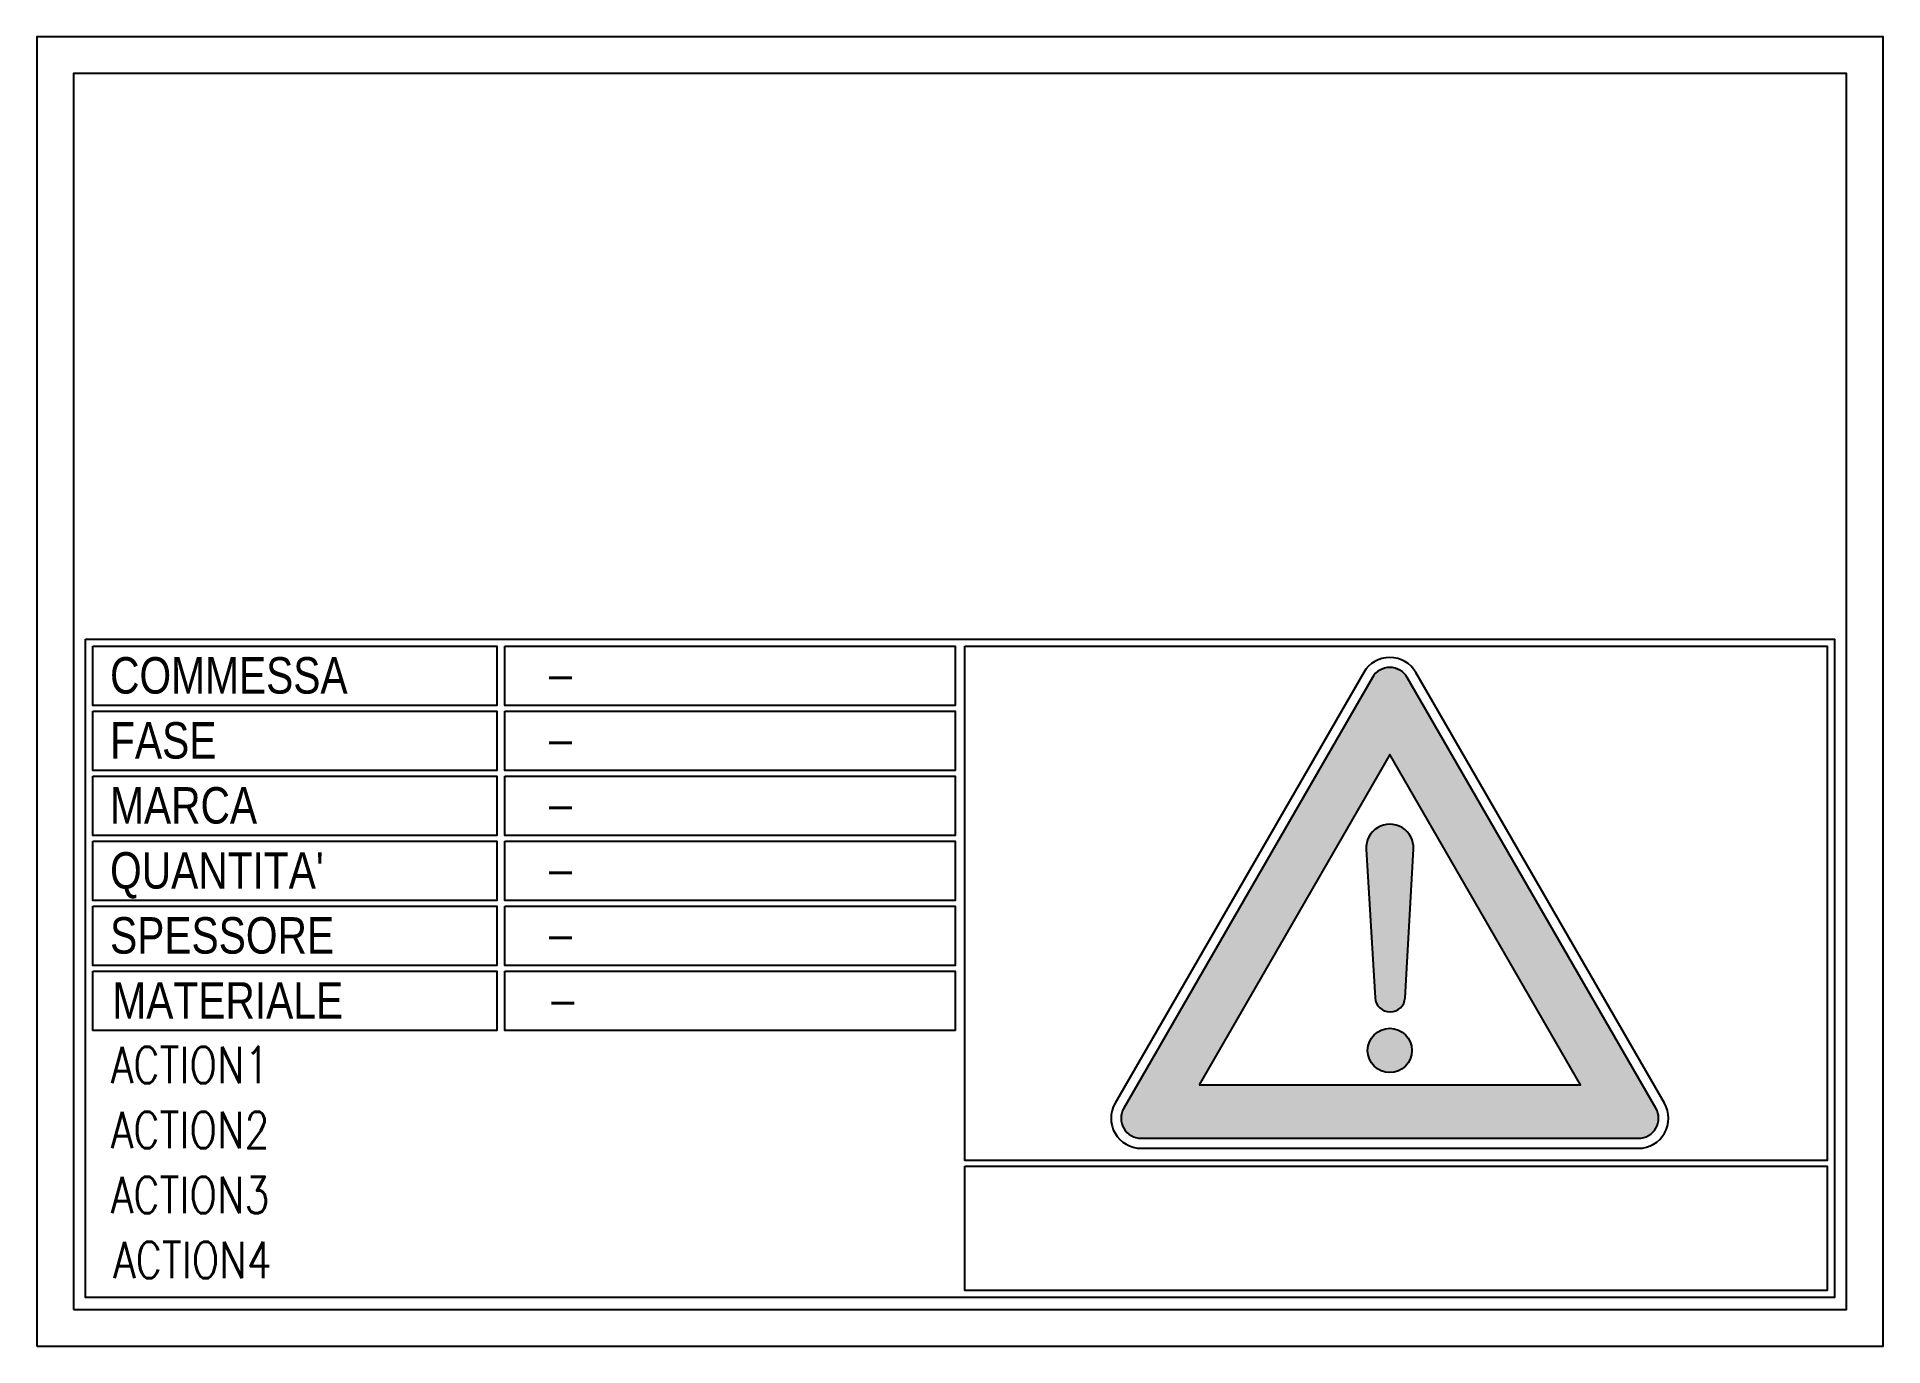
# Model space of a CAD drawing. Header units: millimetres. Extents: x 0 to 760, y 0 to 539.
import ezdxf

# ---------------------------------------------------------------- set-up
doc = ezdxf.new("R2010")
doc.units = ezdxf.units.MM
doc.styles.add('EasyCutStyle', font='romans.shx', dxfattribs={"width": 0.8})
doc.styles.add('EasyCutStyle1', font='arial.ttf', dxfattribs={"width": 0.8})

# ---------------------------------------------------------------- blocks, each defined once
blk = doc.blocks.new('*U5')
h = blk.add_hatch(color=1)
h.paths.add_polyline_path([(556.94, 279.39, 0.267949), (549.79, 275.26), (479.16, 152.92), (504.58, 152.92), (556.94, 243.61)])
h.paths.add_polyline_path([(564.09, 275.26, 0.267949), (556.94, 279.39), (556.94, 243.61), (609.31, 152.92), (634.73, 152.92)])
h.paths.add_polyline_path([(634.73, 152.92), (609.31, 152.92), (635.49, 107.57), (556.94, 107.57), (556.94, 85.55), (659.32, 85.55, 0.57735), (666.47, 97.94)])
h.paths.add_polyline_path([(556.94, 107.57), (478.39, 107.57), (504.58, 152.92), (479.16, 152.92), (447.42, 97.94, 0.57735), (454.56, 85.55), (556.94, 85.55)])
h = blk.add_hatch(color=256)
h.paths.add_polyline_path([(556.94, 214.85, 0.43191), (547.21, 204.52), (550.32, 152.92), (556.94, 152.92)])
h.paths.add_polyline_path([(556.94, 152.92), (563.76, 152.92), (566.67, 204.56, 0.430781), (556.94, 214.85)])
h.paths.add_polyline_path([(556.94, 152.92), (550.32, 152.92), (550.89, 143.38, 0.391276), (556.94, 137.57)])
h.paths.add_polyline_path([(556.94, 137.57, 0.403323), (563.23, 143.41), (563.76, 152.92), (556.94, 152.92)])
h.paths.add_polyline_path([(556.94, 112.57, 0.414214), (566.08, 121.71, 0.414214), (556.94, 130.84)])
h.paths.add_polyline_path([(556.94, 130.84, 0.414214), (547.81, 121.71, 0.414214), (556.94, 112.57)])
for p, q in [((547.21, 204.52), (550.89, 143.38)), ((563.23, 143.41), (566.67, 204.56))]:
    blk.add_line(p, q)
at = {"color": 1}
for points in [[(0, 0), (760, 0), (760, 539), (0, 539)], [(15, 15), (745, 15), (745, 524), (15, 524)], [(192.67, 288.14), (378.07, 288.14), (378.07, 263.73), (192.67, 263.73)], [(381.93, 288.14), (737.05, 288.14), (737.05, 76.39), (381.93, 76.39)], [(192.67, 261.38), (378.07, 261.38), (378.07, 236.97), (192.67, 236.97)], [(192.67, 234.61), (378.07, 234.61), (378.07, 210.2), (192.67, 210.2)], [(192.67, 207.85), (378.07, 207.85), (378.07, 183.44), (192.67, 183.44)], [(192.67, 181.09), (378.07, 181.09), (378.07, 156.68), (192.67, 156.68)], [(192.67, 154.32), (378.07, 154.32), (378.07, 129.91), (192.67, 129.91)], [(381.93, 74.03), (737.05, 74.03), (737.05, 22.86), (381.93, 22.86)]]:
    blk.add_lwpolyline(points, close=True, dxfattribs=at)
at = {"color": 253}
blk.add_lwpolyline([(20, 291), (740, 291), (740, 20), (20, 20)], close=True, dxfattribs=at)
at = {"color": 2}
for points in [[(22.95, 288.14), (189.28, 288.14), (189.28, 263.73), (22.95, 263.73)], [(22.95, 288.14), (189.28, 288.14), (189.28, 263.73), (22.95, 263.73)], [(22.95, 261.38), (189.28, 261.38), (189.28, 236.97), (22.95, 236.97)], [(22.95, 234.61), (189.28, 234.61), (189.28, 210.2), (22.95, 210.2)], [(22.95, 207.85), (189.28, 207.85), (189.28, 183.44), (22.95, 183.44)], [(22.95, 181.09), (189.28, 181.09), (189.28, 156.68), (22.95, 156.68)], [(22.95, 154.32), (189.28, 154.32), (189.28, 129.91), (22.95, 129.91)]]:
    blk.add_lwpolyline(points, close=True, dxfattribs=at)
for points in [[(454.56, 81.43), (659.32, 81.43, 0.57735), (670.04, 100), (567.67, 277.32, 0.57735), (546.22, 277.32), (443.84, 100, 0.57735)], [(454.56, 85.55), (659.32, 85.55, 0.57735), (666.47, 97.94), (564.09, 275.26, 0.57735), (549.79, 275.26), (447.42, 97.94, 0.57735)]]:
    blk.add_lwpolyline(points, format="xyb", close=True)
blk.add_lwpolyline([(478.39, 107.57), (635.49, 107.57), (556.94, 243.61)], close=True)
blk.add_circle((556.94, 121.71), 9.13)
for centre, radius, start, end in [((556.94, 205.1), 9.74, 356.77822, 183.44001), ((557.06, 143.75), 6.18, 183.44001, 356.77822)]:
    blk.add_arc(centre, radius, start, end)
at = {"color": 161, "style": 'EasyCutStyle1', "width": 0.8}
for s, p in [('COMMESSA', (30.11, 268.64)), ('FASE', (30.11, 241.88)), ('MARCA', (30.11, 215.12)), ("QUANTITA'", (30.11, 188.35)), ('SPESSORE', (30.11, 161.59)), ('MATERIALE', (31.03, 134.82))]:
    blk.add_text(s, height=15, dxfattribs=at).set_placement(p)
at = {"style": 'EasyCutStyle', "width": 0.8}
for tag, p in [('ORDERSHAPE', (208.88, 268.64)), ('PHASESHAPE', (208.88, 241.88)), ('MKSHAPE', (208.88, 215.12)), ('QTASHAPE', (208.88, 188.35)), ('TKSHAPE', (208.88, 161.59)), ('MATSHAPE', (209.8, 134.82))]:
    blk.add_attdef(tag, p, '', height=15, dxfattribs=at)

msp = doc.modelspace()

# ---------------------------------------------------------------- block references
msp.add_blockref('*U5', (0, 0)).add_auto_attribs({'ORDERSHAPE': '-', 'PHASESHAPE': '-', 'MKSHAPE': '-', 'QTASHAPE': '-', 'TKSHAPE': '-', 'MATSHAPE': '-'})

# ---------------------------------------------------------------- texts
at = {"style": 'EasyCutStyle', "width": 0.8}
for tag, p in [('ACTION1', (30.43, 108.24)), ('ACTION2', (30.43, 81.47)), ('ACTION3', (30.43, 54.71)), ('ACTION4', (31.36, 27.95))]:
    msp.add_attdef(tag, p, '-', height=15, dxfattribs=at)

doc.saveas('drawing.dxf')
